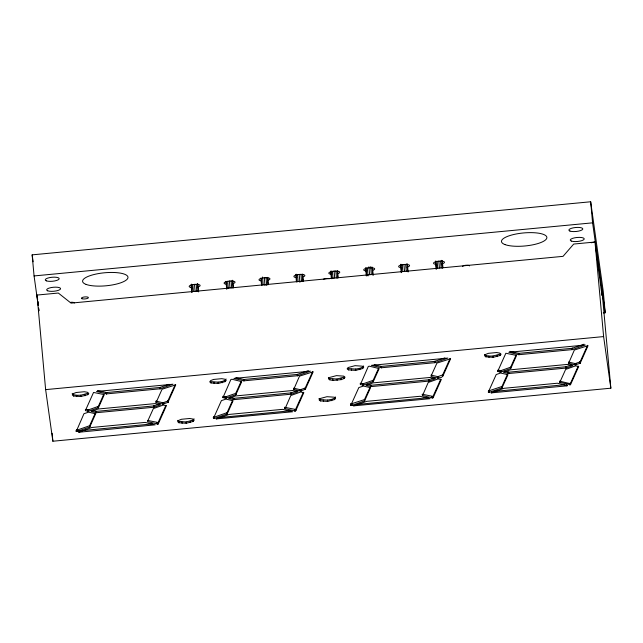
<?xml version="1.0" encoding="UTF-8"?>
<svg xmlns="http://www.w3.org/2000/svg" width="643" height="643" viewBox="0 0 643 643"><rect width="100%" height="100%" fill="white"/><g stroke="black" fill="none" stroke-linecap="round" stroke-linejoin="round"><path stroke-width="0.96" d="M76.204 431.525L83.976 413.674L88.63 412.179L95.654 413.811L89.723 427.056L77.128 431.445C75.842 432.144 75.625 429.741 77.007 430.127L89.602 425.746L95.164 413.457M85.358 410.652L93.548 392.439L104.279 394.625L98.467 407.694L88.662 411.158C84.579 411.488 84.153 408.241 88.541 409.84L98.347 406.376L103.796 394.255M147.528 420.409L158.114 422.531L165.91 405.331M156.128 402.47L162.06 389.232L175.764 384.827L167.919 402.381L163.049 404.101L156.128 402.47L155.984 401.071L162.928 402.783L167.799 401.063L175.266 384.522M158.339 423.753L166.408 405.661L163.153 405.09L153.347 408.61L147.48 421.583L157.406 423.986L158.339 423.753L158.218 422.435M213.452 418.392L221.409 400.605L226.063 399.11L233.087 400.75L227.156 413.996L214.561 418.384C213.018 419.091 212.712 416.391 214.44 417.066L227.035 412.677L232.597 400.388M222.944 397.647L230.877 379.474L232.067 379.266L241.736 381.645L235.828 394.698L225.862 398.154L222.944 397.647L222.824 396.329L225.741 396.835L235.708 393.379L241.229 381.195M285.082 408.667L290.781 395.549L300.586 392.029L303.842 392.6L295.772 410.692L294.582 410.893L285.082 408.667L284.962 407.349L295.547 409.462L303.343 392.262M293.714 389.473L299.493 376.163L313.197 371.767L305.353 389.312L300.482 391.032L293.714 389.473L293.594 388.155L300.361 389.714L305.232 387.994L312.699 371.461M350.853 405.235L358.842 387.544L363.496 386.049L370.521 387.689L364.589 400.935L351.705 405.387L350.885 405.331L350.732 403.925M350.885 405.331L350.765 404.013L364.468 399.616L370.03 387.327M360.377 384.586L368.31 366.406L369.5 366.205L379.169 368.576L373.261 381.637L363.295 385.085L360.377 384.586L360.257 383.268L363.174 383.767L373.141 380.318L378.663 368.126M422.515 395.598L428.214 382.481L438.02 378.968L441.275 379.531L433.205 397.623L432.016 397.832L422.515 395.598L422.395 394.288L432.98 396.401L440.776 379.201M431.027 375.094L437.795 376.653L442.665 374.933L450.132 358.392M442.85 376.187L450.63 358.706L436.927 363.102L430.971 376.259C432.233 377.168 443.453 380.101 442.73 374.869M507.464 374.266L501.974 386.483L502.022 387.866L489.427 392.254L488.286 392.174L496.203 374.556L500.575 373.012L507.978 374.708L502.022 387.866M497.658 371.461L505.848 353.248L516.578 355.434L510.767 368.503L500.961 371.967C496.878 372.297 496.452 369.05 500.841 370.649L510.646 367.185L516.096 355.065M570.534 384.659L578.708 366.47L575.453 365.899L565.647 369.42L559.78 382.392L570.534 384.659L570.526 383.244L578.21 366.14M568.581 363.343L574.36 350.041L588.064 345.637L580.219 363.182L575.348 364.911L568.581 363.343L568.46 362.025L575.228 363.592L580.099 361.872L587.565 345.331M87.834 394.665L88.774 393.379L87.504 392.302L84.37 391.724L76.123 392.511L73.222 393.661L72.281 394.947L73.551 396.016L80.857 396.522L87.834 394.665L87.713 393.347L80.745 395.204L76.573 395.276L73.431 394.706L72.161 393.629M177.564 420.377L178.834 421.454L186.14 421.961L193.117 420.096L194.057 418.81M193.238 421.414L194.178 420.128L192.908 419.059L189.765 418.48L181.519 419.26L178.625 420.409L177.685 421.695L178.955 422.772L186.261 423.271L193.238 421.414L193.117 420.096M210.984 382.955L209.714 381.878L210.655 380.6L213.556 379.442L221.803 378.663L224.937 379.241L226.207 380.31L225.267 381.596L218.29 383.461L210.984 382.955L210.864 381.637L218.178 382.143L222.253 381.436L225.146 380.278L226.087 379M328.541 378.775L329.481 377.489L336.458 375.633L343.764 376.131L345.034 377.208L344.093 378.494L341.2 379.643L332.953 380.423L329.811 379.844L328.541 378.775L328.42 377.457M318.952 398.523L320.222 399.6L327.528 400.099L331.603 399.391L334.505 398.242L335.445 396.956M334.625 399.56L335.566 398.274L334.296 397.197L326.99 396.699L320.013 398.556L319.073 399.842L320.343 400.919L327.649 401.417L334.625 399.56L334.505 398.242M348.418 369.894L348.297 368.576L355.611 369.074L359.686 368.367L362.58 367.217L363.52 365.931L363.641 367.249L362.7 368.535L355.724 370.392L348.418 369.894L347.148 368.817L348.088 367.531L355.065 365.674L362.371 366.172L363.641 367.249M500.133 355.475L501.074 354.189L499.804 353.111L496.669 352.533L488.423 353.32L485.521 354.47L484.581 355.756L485.851 356.825L493.157 357.331L500.133 355.475L500.013 354.156L493.044 356.013L488.873 356.085L485.73 355.515L484.46 354.438M570.526 383.244L569.328 383.453L559.683 381.162M488.511 392.334L488.391 391.016L501.974 386.483L502.095 387.793M329.811 379.844L329.69 378.534L336.996 379.032L343.973 377.176L344.093 378.494M97.495 390.526L106.585 392.56L159.802 387.496L169.125 384.329M160.356 388.726L173.023 384.217L96.498 391.466L106.706 393.878L159.922 388.814L160.356 388.726L160.236 387.407M92.126 410.483L96.402 411.383L153.556 405.95L159.408 403.981M154.111 407.18L160.637 404.785L155.26 403.587L98.114 409.02L91.129 411.456L96.522 412.702L153.669 407.268L154.111 407.18L153.99 405.862M235.877 377.69L244.019 379.491L297.235 374.435L308.335 370.649M297.789 375.665L310.456 371.156L233.931 378.406L244.139 380.809L297.355 375.753L297.789 375.665L297.669 374.347M229.559 397.422L233.835 398.322L290.99 392.889L296.841 390.92M291.544 394.119L298.071 391.716L292.694 390.518L235.547 395.951L228.562 398.395L233.956 399.641L291.11 394.207L291.544 394.119L291.424 392.801M374.266 364.846L381.452 366.43L434.668 361.374L444.884 357.894M435.223 362.604L447.89 358.087L371.365 365.345L381.572 367.748L434.789 362.692L435.223 362.604L435.102 361.286M366.992 384.361L371.268 385.253L428.423 379.828L434.274 377.859M428.977 381.05L435.504 378.655L430.127 377.457L372.98 382.89L366.012 385.374L371.389 386.572L428.543 381.138L428.977 381.05L428.857 379.74M509.795 351.335L518.885 353.369L572.101 348.305L584.093 344.214M572.656 349.535L585.323 345.026L508.798 352.276L519.005 354.687L572.222 349.623L572.656 349.535L572.535 348.217M504.425 371.292L508.701 372.193L565.856 366.759L571.707 364.79M566.411 367.989L572.937 365.594L567.56 364.396L510.413 369.829L503.429 372.265L508.822 373.511L565.977 368.077L566.411 367.989L566.29 366.671M591.182 242.749L595.008 242.025L603.616 336.586L610.85 388.195L52.871 441.227L45.637 389.626L37.029 295.065L58.328 293.039L71.027 303.118L563.043 256.348L573.709 244.051L595.008 242.025M566.885 385.848L567.52 385.543L557.377 383.22L504.16 388.284L491.059 392.881L566.885 385.848L566.764 384.53M38.226 305.578L34.071 275.935L32.15 254.861L590.676 201.773L603.287 291.681L605.208 312.755L603.206 312.948M34.071 275.935L592.597 222.84L605.208 312.755M45.637 389.626L603.616 336.586M80.343 430.77L152.487 423.914M217.776 417.709L290.909 410.756M356.198 404.551L428.342 397.687M493.631 391.483L564.787 384.723M79.467 432.184L155.236 424.822L145.077 422.411L91.861 427.474L78.888 432.152L79.467 432.184L79.354 430.866M595.386 244.742L601.936 295.346L601.422 287.775L602.242 293.626L610.85 388.195M32.15 254.861L33.123 261.773M37.029 295.065L37.664 299.59M38.636 308.536L38.918 310.513M37.921 301.406L38.307 305.208M38.596 308.053L38.885 310.907M590.676 201.773L592.597 222.84M580.163 361.808L580.283 363.126M580.099 361.872L580.219 363.182M579.978 361.929L580.099 363.247M576.007 363.48L576.128 364.798M575.774 363.544L575.895 364.862M575.501 363.584L575.622 364.902M575.228 363.592L575.348 364.911M574.995 363.56L575.115 364.878M572.334 348.273L572.455 349.591M572.101 348.305L572.222 349.623M570.188 383.421L570.309 384.739M569.891 383.469L570.011 384.787M569.585 383.485L569.706 384.795M569.328 383.453L569.449 384.771M566.089 366.727L566.21 368.045M565.856 366.759L565.977 368.077M559.828 381.219L559.949 382.537M518.885 353.369L519.005 354.687M518.588 353.377L518.708 354.695M518.346 353.345L518.467 354.663M510.646 367.185L510.695 368.576M510.429 367.322L510.55 368.64M508.701 372.193L508.822 373.511M508.412 372.201L508.525 373.519M508.163 372.176L508.283 373.487M500.841 370.649L500.961 371.967M500.608 370.706L500.728 372.024M500.342 370.738L500.463 372.056M501.757 386.62L501.87 387.938M500.085 370.746L500.206 372.064M499.868 370.714L499.989 372.032M497.119 355.306L497.24 356.624M497.69 370.199L497.811 371.517M493.044 356.013L493.157 357.331M488.873 356.085L488.993 357.404M491.654 391.675L491.774 392.994M489.307 390.936L489.427 392.254M485.73 355.515L485.851 356.825M489.018 391.008L489.138 392.326M488.68 391.032L488.801 392.351M442.296 260.777L442.931 267.689M442.087 263.284L442.36 266.25M441.773 260.327L442.488 268.227M440.551 261.074L441.178 267.986M438.815 261.106L439.442 268.018M437.119 261.404L437.746 268.316M435.817 260.897L436.541 268.798M435.424 261.428L436.147 269.329M442.665 374.933L442.665 376.308M438.574 376.541L438.695 377.859M438.341 376.613L438.462 377.923M438.068 376.645L438.188 377.963M437.795 376.653L437.915 377.971M437.561 376.629L437.682 377.939M434.901 361.334L435.022 362.652M434.668 361.374L434.789 362.692M433.093 396.305L433.205 397.623M432.98 396.401L433.101 397.72M432.755 396.482L432.876 397.8M432.458 396.53L432.578 397.848M432.152 396.546L432.273 397.864M431.895 396.514L432.016 397.832M428.656 379.788L428.777 381.106M428.423 379.828L428.543 381.138M422.25 394.223L422.371 395.541M407.389 264.096L408.112 271.997M406.858 263.646L407.582 271.547M405.645 264.394L406.272 271.306M403.908 264.426L404.535 271.338M402.205 264.723L402.839 271.635M400.911 264.209L401.626 272.118M400.517 264.747L401.24 272.648M372.482 267.416L373.205 275.317M381.452 366.43L381.572 367.748M381.154 366.438L381.275 367.756M371.951 266.966L372.675 274.866M380.913 366.414L381.034 367.724M370.641 266.724L371.365 274.625M368.905 266.757L369.629 274.657M367.298 268.043L368.021 275.943M366.004 267.528L366.719 275.429M365.61 268.067L366.333 275.968M373.213 380.246L373.334 381.564M373.141 380.318L373.261 381.637M372.996 380.383L373.117 381.701M371.268 385.253L371.389 386.572M370.979 385.27L371.091 386.58M370.73 385.237L370.85 386.556M362.58 367.217L362.7 368.535M363.408 383.71L363.528 385.028M363.174 383.767L363.295 385.085M364.541 399.544L364.661 400.862M362.909 383.807L363.03 385.125M364.468 399.616L364.589 400.935M364.324 399.681L364.436 400.999M362.652 383.807L362.773 385.125M362.435 383.783L362.556 385.093M359.686 368.367L359.807 369.685M355.611 369.074L355.724 370.392M351.44 369.154L351.56 370.472M351.874 403.997L351.994 405.315M351.584 404.069L351.705 405.387M351.247 404.101L351.367 405.411M350.957 404.077L351.078 405.395M337.575 270.727L338.202 277.647M337.133 271.274L337.768 278.186M335.831 271.033L336.458 277.945M334.087 271.065L334.722 277.977M332.391 271.354L333.018 278.274M341.079 378.325L341.2 379.643M331.233 271.828L331.499 274.794M331.097 270.848L331.812 278.749M330.703 271.386L331.33 278.298M336.996 379.032L337.117 380.351M332.833 379.105L332.953 380.423M331.603 399.391L331.724 400.71M327.528 400.099L327.649 401.417M323.365 400.179L323.477 401.489M320.222 399.6L320.343 400.919M302.668 274.047L303.295 280.967M302.548 277.551L302.813 280.509M302.226 274.585L302.853 281.505M300.916 274.352L301.551 281.264M299.18 274.376L299.903 282.285M297.484 274.674L298.111 281.586M296.19 274.167L296.905 282.068M295.796 274.706L296.423 281.618M305.296 387.93L305.353 389.312M305.112 388.059L305.232 389.377M301.141 389.61L301.262 390.928M300.908 389.674L301.028 390.992M300.635 389.714L300.755 391.032M300.361 389.714L300.482 391.032M300.128 389.69L300.249 391.008M297.468 374.403L297.588 375.721M297.235 374.435L297.355 375.753M295.659 409.374L295.772 410.692M295.547 409.462L295.667 410.781M295.322 409.543L295.442 410.861M295.024 409.599L295.145 410.917M294.719 409.607L294.84 410.925M294.462 409.583L294.582 410.893M291.223 392.857L291.343 394.167M290.99 392.889L291.11 394.207M284.793 407.204L284.937 408.602M267.761 277.366L268.388 284.278M267.319 277.905L267.946 284.825M266.009 277.663L266.732 285.572M264.273 277.696L264.996 285.596M262.489 277.004L263.204 284.905M261.371 278.475L261.998 285.388M260.889 278.017L261.516 284.937M244.019 379.491L244.139 380.809M243.721 379.507L243.842 380.817M243.48 379.474L243.601 380.793M232.846 280.686L233.481 287.598M232.324 280.235L233.039 288.136M231.102 280.983L231.729 287.895M229.366 281.015L229.993 287.927M227.67 281.312L228.297 288.225M226.505 281.787L226.69 283.764M226.457 281.795L227.092 288.707M225.982 281.337L226.698 289.237M235.78 393.307L235.901 394.625M235.708 393.379L235.828 394.698M235.563 393.452L235.684 394.77M233.835 398.322L233.956 399.641M233.546 398.33L233.658 399.649M233.296 398.298L233.417 399.616M225.146 380.278L225.267 381.596M225.974 396.771L226.095 398.089M225.741 396.835L225.862 398.154M227.108 412.605L227.156 413.996M225.476 396.868L225.597 398.186M226.891 412.75L227.003 414.06M225.219 396.868L225.339 398.186M225.002 396.844L225.122 398.162M222.253 381.436L222.374 382.746M218.178 382.143L218.29 383.461M214.006 382.215L214.127 383.533M214.44 417.066L214.561 418.384M214.151 417.13L214.272 418.448M213.814 417.162L213.934 418.48M213.524 417.138L213.645 418.456M197.94 284.005L198.663 291.906M197.409 283.555L198.132 291.456M196.195 284.302L196.822 291.215M194.459 284.335L195.086 291.247M192.755 284.632L193.39 291.544M191.686 286.095L191.96 289.053M191.461 284.118L192.185 292.026M191.067 284.656L191.791 292.557M190.224 421.253L190.336 422.564M186.14 421.961L186.261 423.271M181.977 422.033L182.098 423.351M178.834 421.454L178.955 422.772M167.863 400.999L167.984 402.317M167.799 401.063L167.919 402.381M167.678 401.119L167.799 402.438M163.708 402.671L163.828 403.989M163.475 402.735L163.595 404.053M163.201 402.775L163.322 404.093M162.928 402.783L163.049 404.101M162.695 402.751L162.816 404.069M160.035 387.464L160.155 388.782M159.802 387.496L159.922 388.814M156.161 401.216L156.281 402.534M158.114 422.531L158.234 423.85M157.889 422.612L158.009 423.93M157.591 422.66L157.712 423.978M157.286 422.676L157.406 423.986M157.029 422.644L157.149 423.962M153.79 405.918L153.91 407.236M153.556 405.95L153.669 407.268M106.585 392.56L106.706 393.878M106.288 392.568L106.408 393.886M106.047 392.535L106.167 393.854M98.347 406.376L98.395 407.766M98.13 406.513L98.25 407.831M96.402 411.383L96.522 412.702M96.112 411.391L96.225 412.71M95.863 411.367L95.984 412.677M88.541 409.84L88.662 411.158M88.308 409.896L88.429 411.215M89.674 425.674L89.795 426.984M89.602 425.746L89.723 427.056M88.043 409.929L88.163 411.247M89.457 425.811L89.57 427.129M87.786 409.937L87.906 411.255M87.569 409.904L87.689 411.223M84.82 394.497L84.94 395.815M85.39 409.39L85.511 410.708M80.745 395.204L80.857 396.522M76.573 395.276L76.694 396.594M79.025 430.874L79.145 432.192M78.767 430.834L78.888 432.152M77.007 430.127L77.128 431.445M76.718 430.199L76.838 431.517M73.431 394.706L73.551 396.016M76.38 430.223L76.501 431.541M52.147 433.269L52.871 441.227M323.308 279.319A3.504 1.005 -5.2 0 1 329.353 278.74M462.542 266.588A3.504 1.005 -5.2 0 1 465.894 265.254A3.504 1.005 -5.2 0 1 469.527 265.921M70.73 302.314A3.504 1.005 -5.2 0 1 74.363 302.982M436.452 264.369A5.522 1.583 -5.2 0 1 434.66 262.135A5.522 1.583 -5.2 0 1 443.083 261.339A5.522 1.583 -5.2 0 1 441.95 263.847M400.75 267.609A5.522 1.583 -5.2 0 1 400.163 265.286A5.522 1.583 -5.2 0 1 408.377 264.707A5.522 1.583 -5.2 0 1 407.043 267.166M365.843 270.928A5.522 1.583 -5.2 0 1 365.047 268.686A5.522 1.583 -5.2 0 1 373.044 267.93A5.522 1.583 -5.2 0 1 372.892 270.261M331.732 274.328A5.522 1.583 -5.2 0 1 329.939 272.093A5.522 1.583 -5.2 0 1 338.355 271.29A5.522 1.583 -5.2 0 1 337.229 273.805M296.825 277.647A5.522 1.583 -5.2 0 1 295.024 275.413A5.522 1.583 -5.2 0 1 303.448 274.609A5.522 1.583 -5.2 0 1 302.323 277.125M261.114 280.878A5.522 1.583 -5.2 0 1 260.319 278.644A5.522 1.583 -5.2 0 1 268.324 277.88A5.522 1.583 -5.2 0 1 268.171 280.211M226.207 284.198A5.522 1.583 -5.2 0 1 225.629 281.875A5.522 1.583 -5.2 0 1 233.843 281.296A5.522 1.583 -5.2 0 1 232.501 283.756M192.096 287.598A5.522 1.583 -5.2 0 1 190.304 285.363A5.522 1.583 -5.2 0 1 198.727 284.568A5.522 1.583 -5.2 0 1 197.594 287.075M216.233 418.906L292.669 411.761L282.51 409.35L229.294 414.405L216.233 418.906M353.666 405.846L430.103 398.692L419.943 396.289L366.727 401.345L353.666 405.846M86.09 284.399A22.794 6.551 -5.2 0 0 125.393 280.661A22.794 6.551 -5.2 0 0 104.375 272.793A22.794 6.551 -5.2 0 0 86.09 284.399M504.988 244.581A22.794 6.551 -5.2 0 0 544.283 240.844A22.794 6.551 -5.2 0 0 523.273 232.975A22.794 6.551 -5.2 0 0 504.988 244.581M81.95 298.714A3.504 1.005 -5.2 0 0 88.003 298.143A3.504 1.005 -5.2 0 0 84.763 296.929A3.504 1.005 -5.2 0 0 81.95 298.714M46.312 280.838A7.017 2.017 -5.2 0 0 58.409 279.689A7.017 2.017 -5.2 0 0 51.938 277.27A7.017 2.017 -5.2 0 0 46.312 280.838M47.719 290.829A7.017 2.017 -5.2 0 0 59.807 289.68A7.017 2.017 -5.2 0 0 53.345 287.26A7.017 2.017 -5.2 0 0 47.719 290.829M569.939 231.07A7.017 2.017 -5.2 0 0 582.028 229.921A7.017 2.017 -5.2 0 0 575.565 227.501A7.017 2.017 -5.2 0 0 569.939 231.07M571.338 241.061A7.017 2.017 -5.2 0 0 583.434 239.911A7.017 2.017 -5.2 0 0 576.964 237.484A7.017 2.017 -5.2 0 0 571.338 241.061"/></g></svg>
